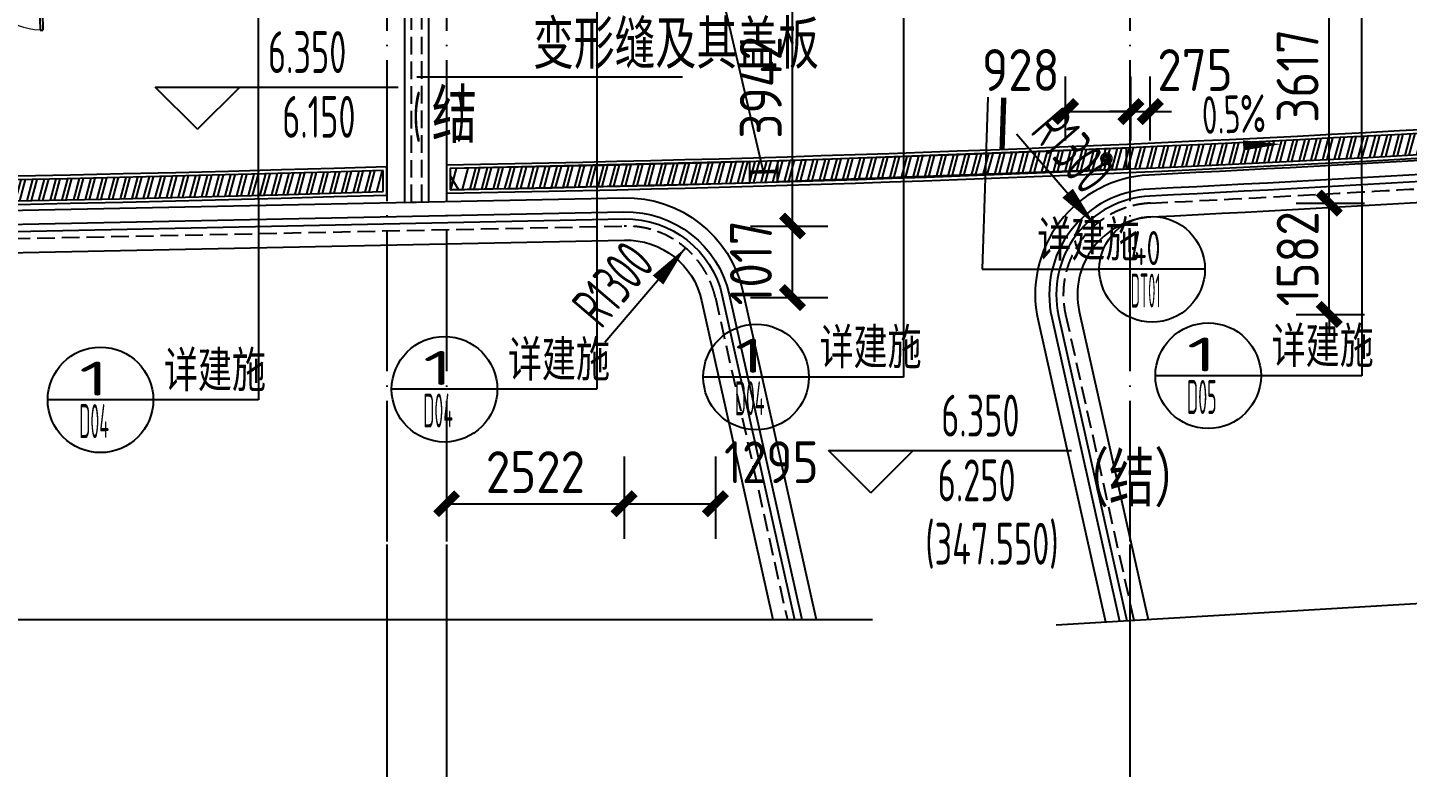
# Model space of a CAD drawing. Header units: inches. Extents: x 0 to 1813292486, y 0 to 3473589894.
# Drawn here: x 600610386 to 600629980, y 3473189582 to 3473200096 of the extents above; entities that cross this region are included whole.
import ezdxf
from ezdxf.enums import TextEntityAlignment as Align

# ---------------------------------------------------------------- set-up
doc = ezdxf.new("R2010")
doc.units = ezdxf.units.IN
doc.header["$LTSCALE"] = 1000
doc.header["$MEASUREMENT"] = 0
doc.linetypes.add('AX-MALL-GIRD-200$0$DOTE', pattern=[2.4200000000000004, 2, -0.2, 0.02, -0.2])
doc.linetypes.add('AX-MALL-WALL-P02-QT$0$DASH', pattern=[0.35, 0.25, -0.1])
for name, color, linetype in [('A-Anno-Note', 241, 'Continuous'), ('AX-MALL-DIM-P02$0$A-Anno-Dims', 3, 'Continuous'), ('AX-MALL-DIM-P02$0$A-Anno-Note', 241, 'Continuous'), ('AX-MALL-DIM-P02$0$A-Detl-Thin', 131, 'Continuous'), ('AX-MALL-DIM-P02$0$DIM_LEAD', 3, 'Continuous'), ('AX-MALL-DIM-SY-P02$0$A-Anno-Note', 241, 'Continuous'), ('AX-MALL-DIM-SY-P02$0$DIM_IDEN', 3, 'Continuous'), ('AX-MALL-GIRD-200$0$A-Grid', 222, 'AX-MALL-GIRD-200$0$DOTE'), ('AX-MALL-GIRD-200$0$A-Grid-Iden', 11, 'Continuous'), ('AX-MALL-P02-200$0$A-Anno-Note', 241, 'Continuous'), ('AX-MALL-WALL-P02$0$A-Anno-Note', 241, 'Continuous'), ('AX-MALL-WALL-P02-QT$0$A-Anno-Dims', 3, 'Continuous'), ('AX-MALL-WALL-P02-QT$0$A-Detl-Fine', 152, 'Continuous'), ('AX-MALL-WALL-P02-QT$0$A-Detl-Patt', 8, 'Continuous'), ('AX-MALL-WALL-P02-QT$0$A-Detl-Thin', 131, 'Continuous'), ('AX-MALL-WALL-P02-QT$0$A-Fixt', 81, 'Continuous'), ('AX-MALL-WALL-P02-QT$0$A-Hdrl', 31, 'Continuous'), ('AX-MALL-WALL-P02-QT$0$A-Wind', 4, 'Continuous'), ('AX-MALL-WORD-P02$0$A-Anno-Levl', 201, 'Continuous'), ('AX-MALL-WORD-P02$0$A-Anno-Note', 241, 'Continuous'), ('AX-MALL-ZTKD-P02$0$A-Anno-Note', 241, 'Continuous'), ('PX-MALL-P02-LG$0$P-Drain-Fldr', 4, 'Continuous'), ('PX-MALL-P02-LG$0$P-Drain-Fldr-ARCH', 161, 'Continuous'), ('PX-MALL-P02-LG$0$P-Drain-Fldr-W100', 4, 'Continuous'), ('PX-MALL-P02-LG$0$P-Drain-Fldr-W50', 4, 'Continuous')]:
    doc.layers.add(name, color=color, linetype=linetype)
doc.styles.add('AX-MALL-DIM-P02$0$_TCH_DIM', font='gbenor.shx')
doc.styles.add('AX-MALL-DIM-P02$0$_TCH_DIM_T3', font='gbenor.shx')
doc.styles.add('AX-MALL-DIM-SY-P02$0$_TCH_DIM', font='gbenor.shx')
doc.styles.add('AX-MALL-DIM-SY-P02$0$_TCH_LABEL', font='gbenor.shx')
doc.styles.add('AX-MALL-GIRD-200$0$_TCH_DIM_T3', font='gbenor.shx')
doc.styles.add('AX-MALL-WORD-P02$0$_TCH_DIM', font='gbenor.shx')
doc.dimstyles.new('AX-MALL-DIM-P02$0$_TCH_ARCH&&200', dxfattribs={"dimtxt": 595, "dimasz": 300, "dimexe": 500, "dimexo": 500, "dimgap": 152.5, "dimtad": 1, "dimdec": 0, "dimzin": 0, "dimdsep": 46, "dimtxsty": 'AX-MALL-DIM-P02$0$_TCH_DIM_T3', "dimblk": 'AX-MALL-DIM-P02$0$_ArchTick', "dimcen": 0.09, "dimclrt": 7, "dimazin": 2, "dimtfac": 1, "dimtdec": 0, "dimtix": 1, "dimtmove": 2, "dimatfit": 3, "dimfxl": 500, "dimtolj": 1, "dimtzin": 0, "dimarcsym": 0})
doc.dimstyles.new('AX-MALL-GIRD-200$0$_TCH_ARCH&&200', dxfattribs={"dimtxt": 595, "dimasz": 300, "dimexe": 500, "dimexo": 500, "dimgap": 152.5, "dimtad": 1, "dimdec": 0, "dimzin": 0, "dimdsep": 46, "dimtxsty": 'AX-MALL-GIRD-200$0$_TCH_DIM_T3', "dimblk": 'AX-MALL-GIRD-200$0$_ArchTick', "dimcen": 0.09, "dimclrt": 7, "dimazin": 2, "dimtfac": 1, "dimtdec": 0, "dimtix": 1, "dimtmove": 2, "dimatfit": 3, "dimfxl": 500, "dimtolj": 1, "dimtzin": 0, "dimarcsym": 0})
pattern_1 = [(75.00000000004839, (-14278.19445574284, 156289.8254051208), (-153.3407249234246, 41.08752340989569), []), (75.00000000004839, (-14317.88195610046, 156358.5661673546), (-153.3407249234246, 41.08752340989569), [])]

# ---------------------------------------------------------------- blocks, each defined once
blk = doc.blocks.new('AX-MALL-WORD-P02')
at = {"layer": 'AX-MALL-WORD-P02$0$A-Anno-Levl'}
for p, q in [((600409299.6399157, 3473047816.210974), (600408946.8427262, 3473048587.919561)), ((600408946.8427262, 3473048587.919561), (600412178.646271, 3473047383.977911)), ((600409299.639916, 3473047816.210975), (600408946.8427262, 3473048587.919561)), ((600408946.8427262, 3473048587.919561), (600412178.6462712, 3473047383.977912)), ((600409299.6399157, 3473047816.210974), (600410071.3485024, 3473048169.008163)), ((600409299.639916, 3473047816.210975), (600410071.3485026, 3473048169.008164)), ((600416455.075511, 3473039637.323285), (600416102.2783217, 3473040409.031872)), ((600416102.2783217, 3473040409.031872), (600419334.0818665, 3473039205.090222)), ((600416455.075511, 3473039637.323285), (600416102.2783217, 3473040409.031872)), ((600416102.2783217, 3473040409.031872), (600419334.0818658, 3473039205.090222)), ((600416455.075511, 3473039637.323285), (600417226.7840979, 3473039990.120474)), ((600416455.075511, 3473039637.323285), (600417226.7840979, 3473039990.120474))]:
    blk.add_line(p, q, dxfattribs=at)
at = {"layer": 'AX-MALL-WORD-P02$0$A-Anno-Note', "style": 'AX-MALL-WORD-P02$0$_TCH_DIM', "width": 0.7}
for s, height, p in [('6.350', 595, (600410515.9893593, 3473048217.00692)), ('6.150', 595, (600410384.3062428, 3473047284.325033)), ('(', 595, (600412114.7956876, 3473046639.666938)), ('结', 675.177304964539, (600412374.9938297, 3473046542.735496)), (')', 595, (600412697.3920283, 3473046422.632707)), ('6.350', 595, (600417671.4249545, 3473040038.11923)), ('6.250', 595, (600417304.0292263, 3473039192.875615)), ('(347.550)', 595, (600416823.2499791, 3473038411.344642)), ('（结）', 675.177304964539, (600418976.7315686, 3473038569.744911))]:
    blk.add_text(s, height=height, rotation=339.5681613331429, dxfattribs=at).set_placement(p)
blk = doc.blocks.new('AX-MALL-GIRD-200$0$_ArchTick')
at = {"color": 0, "linetype": 'ByBlock', "const_width": 0.4}
blk.add_lwpolyline([(-0.5, -0.5), (0.5, 0.5)], dxfattribs=at)
blk = doc.blocks.new('*D425')
at = {"layer": 'AX-MALL-GIRD-200$0$A-Grid-Iden', "color": 0, "lineweight": -2, "transparency": 16777216}
for p, q in [((600402085.183962, 3473043671.750085), (600400339.7198035, 3473038986.309351)), ((600409581.8891358, 3473040879.007432), (600407836.4249773, 3473036193.566698)), ((600400514.2662193, 3473039454.853425), (600408010.9713931, 3473036662.110771))]:
    blk.add_line(p, q, dxfattribs=at)
at = {"layer": 'AX-MALL-GIRD-200$0$A-Grid-Iden', "color": 0, "lineweight": -2, "transparency": 16777216, "xscale": 300, "yscale": 300, "zscale": 300}
for p, rotation in [((600400514.2662193, 3473039454.853425), 159.5681613089876), ((600408010.9713931, 3473036662.110771), 339.5681613089876)]:
    blk.add_blockref('AX-MALL-GIRD-200$0$_ArchTick', p, dxfattribs=dict(at, rotation=rotation))
at = {"layer": 'AX-MALL-GIRD-200$0$A-Grid-Iden', "color": 7, "transparency": 16777216, "insert": (600404419.7105805, 3473038480.171763), "char_height": 595, "attachment_point": 5, "rotation": 339.56816132295063, "style": 'AX-MALL-GIRD-200$0$_TCH_DIM_T3'}
blk.add_mtext('\\A1;8000', dxfattribs=at)
blk = doc.blocks.new('*D426')
at = {"layer": 'AX-MALL-GIRD-200$0$A-Grid-Iden', "color": 0, "lineweight": -2, "transparency": 16777216}
for p, q in [((600409581.8891362, 3473040879.007432), (600407836.4249777, 3473036193.566699)), ((600410378.4140613, 3473040582.278525), (600408632.9499028, 3473035896.837791)), ((600408010.9713935, 3473036662.110772), (600408807.4963186, 3473036365.381865))]:
    blk.add_line(p, q, dxfattribs=at)
at = {"layer": 'AX-MALL-GIRD-200$0$A-Grid-Iden', "color": 0, "lineweight": -2, "transparency": 16777216, "xscale": 300, "yscale": 300, "zscale": 300}
for p, rotation in [((600408010.9713935, 3473036662.110772), 159.5681613063323), ((600408807.4963186, 3473036365.381865), 339.5681613063323)]:
    blk.add_blockref('AX-MALL-GIRD-200$0$_ArchTick', p, dxfattribs=dict(at, rotation=rotation))
at = {"layer": 'AX-MALL-GIRD-200$0$A-Grid-Iden', "color": 7, "transparency": 16777216, "insert": (600408566.3256302, 3473036935.435984), "char_height": 595, "attachment_point": 5, "rotation": 339.56816132295063, "style": 'AX-MALL-GIRD-200$0$_TCH_DIM_T3'}
blk.add_mtext('\\A1;850', dxfattribs=at)
blk = doc.blocks.new('*D427')
at = {"layer": 'AX-MALL-GIRD-200$0$A-Grid-Iden', "color": 0, "lineweight": -2, "transparency": 16777216}
for p, q in [((600410378.4140612, 3473040582.278525), (600408632.9499027, 3473035896.83779)), ((600419468.1690856, 3473037196.078058), (600417722.7049271, 3473032510.637323)), ((600408807.4963185, 3473036365.381865), (600417897.2513429, 3473032979.181397))]:
    blk.add_line(p, q, dxfattribs=at)
at = {"layer": 'AX-MALL-GIRD-200$0$A-Grid-Iden', "color": 0, "lineweight": -2, "transparency": 16777216, "xscale": 300, "yscale": 300, "zscale": 300}
for p, rotation in [((600408807.4963185, 3473036365.381865), 159.5681613095055), ((600417897.2513429, 3473032979.181397), 339.5681613095055)]:
    blk.add_blockref('AX-MALL-GIRD-200$0$_ArchTick', p, dxfattribs=dict(at, rotation=rotation))
at = {"layer": 'AX-MALL-GIRD-200$0$A-Grid-Iden', "color": 7, "transparency": 16777216, "insert": (600413509.4656053, 3473035093.971297), "char_height": 595, "attachment_point": 5, "rotation": 339.5681613017562, "style": 'AX-MALL-GIRD-200$0$_TCH_DIM_T3'}
blk.add_mtext('\\A1;9700', dxfattribs=at)
blk = doc.blocks.new('*D428')
at = {"layer": 'AX-MALL-GIRD-200$0$A-Grid-Iden', "color": 0, "lineweight": -2, "transparency": 16777216}
for p, q in [((600419468.1690853, 3473037196.078056), (600417722.704927, 3473032510.637322)), ((600427105.4374809, 3473034350.971479), (600425359.9733224, 3473029665.530745)), ((600417897.251343, 3473032979.181396), (600425534.5197384, 3473030134.074818))]:
    blk.add_line(p, q, dxfattribs=at)
at = {"layer": 'AX-MALL-GIRD-200$0$A-Grid-Iden', "color": 0, "lineweight": -2, "transparency": 16777216, "xscale": 300, "yscale": 300, "zscale": 300}
for p, rotation in [((600417897.251343, 3473032979.181396), 159.5681613095475), ((600425534.5197384, 3473030134.074818), 339.5681613095475)]:
    blk.add_blockref('AX-MALL-GIRD-200$0$_ArchTick', p, dxfattribs=dict(at, rotation=rotation))
at = {"layer": 'AX-MALL-GIRD-200$0$A-Grid-Iden', "color": 7, "transparency": 16777216, "insert": (600421872.9773152, 3473031978.317774), "char_height": 595, "attachment_point": 5, "rotation": 339.56816132295063, "style": 'AX-MALL-GIRD-200$0$_TCH_DIM_T3'}
blk.add_mtext('\\A1;8150', dxfattribs=at)
blk = doc.blocks.new('AX-MALL-WALL-P02-QT$0$tj')
at = {"layer": 'AX-MALL-WALL-P02-QT$0$A-Detl-Patt'}
h = blk.add_hatch(dxfattribs=at)
h.set_pattern_fill('STEEL', color=256, scale=100.0000000000001, angle=50.43183869082386)
h.set_pattern_definition(pattern_1)
edge = h.paths.add_edge_path()
edge.add_line((88101.273016572, 47666.64152574539), (87883.93542659283, 47459.84604215622))
edge.add_line((87883.93542659283, 47459.84604215622), (91571.54751467705, 43584.64122533798))
edge.add_arc((262949.389629302, 558937.705083496), 543101.4133620498, 251.6057364187558, 260.0288666978238)
edge.add_arc((172180.8466627672, -2862.146247219684), 27099.9982179492, 64.7128659603706, 96.9316049602786, ccw=False)
edge.add_arc((262948.9730309481, 558936.3205539446), 543099.9677998082, 261.6155114784545, 271.7251478115656)
edge.add_line((279298.9759148359, 16082.51663446426), (279298.9759315252, 16382.65274763107))
edge.add_arc((262948.9742454757, 558936.3204835369), 542799.9676941936, 261.62020364125146, 271.7261014454634, ccw=False)
edge.add_arc((172180.8456921196, -2862.14609140989), 27400.00151046549, 64.80631838577902, 96.83815911678944)
edge.add_arc((262949.394896181, 558937.7037490648), 542801.4137571028, 251.6136389015772, 260.02417327084333, ccw=False)
edge.add_line((91737.26096642017, 43845.69257831573), (88101.273016572, 47666.64152574539))
h = blk.add_hatch(dxfattribs=at)
h.set_pattern_fill('STEEL', color=256, scale=100.0000000000001, angle=50.43183869082386)
h.set_pattern_definition(pattern_1)
edge = h.paths.add_edge_path()
edge.add_arc((274302.9537697641, 370915.3693751197), 354853.2281302969, 270.9601093956941, 275.9513128638887)
edge.add_line((311095.3180618286, 17974.67259407043), (323404.2928284407, 17664.898229599))
edge.add_arc((337498.5854798314, -5423.033113246463), 27049.98445535583, 84.4296474408203, 121.40245730350341, ccw=False)
edge.add_line((340124.270958662, 21499.21483898163), (352435.6233639717, 23411.5238032341))
edge.add_line((352435.6233639717, 23411.5238032341), (352460.3320846558, 23263.57286787033))
edge.add_arc((262948.9762239404, 558936.3422532297), 543099.989586636, 279.486523026639, 288.5053300047131)
edge.add_line((435325.042740941, 43917.80823612213), (435185.9318172932, 44187.60760259628))
edge.add_arc((262948.9762341097, 558936.342259489), 542799.9895904897, 279.51816553668203, 288.50044427399206, ccw=False)
edge.add_line((352706.5441896915, 23608.95860147476), (352681.7270303965, 23756.88773488998))
edge.add_line((352681.7270303965, 23756.88773488998), (340117.7681742907, 21803.84383869171))
edge.add_arc((337510.0970116529, -5455.006554111635), 27383.29552171703, 84.53552636432372, 121.2026843873002)
edge.add_line((323323.7129554749, 17967.02113437653), (311085.7617697716, 18275.00808191299))
edge.add_arc((274273.8104503512, 371474.5356685471), 355112.6948552598, 270.96411062040687, 275.9501261722048, ccw=False)
edge.add_line((280248.9759351015, 16412.11376953125), (280248.9759185314, 16111.96136569977))
at = {"layer": 'AX-MALL-WALL-P02-QT$0$A-Anno-Dims'}
for points in [[(288857.1425737143, 9925.344746112823), (301297.7050257975, 10665.22506613864), (301393.4524021485, 10986.47606685027), (301541.744501396, 10364.18228396449), (301634.609724993, 10685.26187376844), (314075.1721770763, 11425.14219379425)], [(249394.0969178677, 10000.55822563171), (267650.7516242266, 10000.55822917524), (267765.4022479593, 10315.55822919749), (267876.4882459279, 9685.558229219054), (267988.2516242266, 10000.55822924075), (286244.9063305855, 10000.55823278427)]]:
    blk.add_lwpolyline(points, dxfattribs=at)
at = {"layer": 'AX-MALL-WALL-P02-QT$0$A-Detl-Fine'}
for points in [[(312776.6779203415, 15889.06128263474, 0.5057933304890928), (311603.0710744858, 17216.87819290161, -0.009862219660324335), (290201.3166089058, 15719.52766704559, -0.009862219660324335)], [(290201.3165966272, 15719.52789783478, 0.4647627274492107), (289182.8445644379, 14381.30761528015), (290160.0271793604, 10002.83148670197)], [(247118.213950038, 13253.26871156693, -0.7319813750078559), (247774.6376308203, 15244.98477268219), (265639.6726969481, 15042.96050024033), (282724.671202302, 15394.0668129921, -0.3570492745643969), (283820.8599145412, 14533.9009604454), (284832.605458498, 10000.55823373795)]]:
    blk.add_lwpolyline(points, format="xyb", dxfattribs=at)
at = {"layer": 'AX-MALL-WALL-P02-QT$0$A-Detl-Patt'}
for points in [[(88103.03003954887, 47737.33037519455), (87813.24658572674, 47461.60306501389), (91543.92713344097, 43541.13421487808, 0.03677856867194786), (168908.9495433569, 23989.2463850975, -0.1416543586965341), (183742.0972260237, 21592.70785188675, 0.04416604653312874), (279348.9759123325, 16034.00206041336), (279348.9759345055, 16434.18465709686, -0.04414427716130016), (183859.0483468771, 21979.79425859451, 0.1405450684183163), (168919.8474783897, 24393.46752309799, -0.03670519880877311), (91764.87840116024, 43889.20268630981), (88103.03007543087, 47737.33033752441)], [(280198.975915432, 16060.34491729736, 0.02180849955295817), (311096.9104584455, 17924.61668777466), (323417.7743428946, 17614.54311561584, -0.1629356773668008), (340125.4079371691, 21448.86605024338), (352394.5430053473, 23353.968313694), (352419.2517255545, 23206.01737928391, 0.03942222493794532), (435396.202002883, 43888.90219545364), (435210.7234370708, 44248.62951469421, -0.03920937873966291), (352747.5828847885, 23666.53978204727), (352722.8640370369, 23813.88290309906, 0.001867459937400686), (340109.1358195543, 21853.10244989395, 0.1606924100046334), (323306.4717583656, 18015.03539133072), (311084.1675310135, 18325.06403398514, -0.02177831671389195), (280198.9759378433, 16460.54694795609), (280198.9759151936, 16060.34491682053)]]:
    blk.add_lwpolyline(points, format="xyb", dxfattribs=at)
for points in [[(88101.273016572, 47666.64152574539), (87883.93542659283, 47459.84604215622), (91571.54751467705, 43584.64122533798, 0.0367693963449814), (168910.2986617088, 24039.77597379684, -0.1415142461245126), (183756.7420067787, 21641.08926153183, 0.04414024362697595), (279298.9759148359, 16082.51663446426), (279298.9759315252, 16382.65274763107, -0.04412389944666065), (183844.4648458958, 21931.40288829803, 0.1406825130026793), (168918.4574091434, 24342.94360637665, -0.03671436212623864), (91737.26096642017, 43845.69257831573)], [(280248.9759185314, 16111.96136569977, 0.02178167726927171), (311095.3180618286, 17974.67259407043), (323404.2928284407, 17664.898229599, -0.162738558057914), (340124.270958662, 21499.21483898163), (352435.6233639717, 23411.5238032341), (352460.3320846558, 23263.57286787033, 0.0393722948737508), (435325.042740941, 43917.80823612213), (435185.9318172932, 44187.60760259628, -0.03921266428200118), (352706.5441896915, 23608.95860147476), (352681.7270303965, 23756.88773488998), (340117.7681742907, 21803.84383869171, 0.1613698761839217), (323323.7129554749, 17967.02113437653), (311085.7617697716, 18275.00808191299, -0.02175902998510405), (280248.9759351015, 16412.11376953125)]]:
    blk.add_lwpolyline(points, format="xyb", close=True, dxfattribs=at)
at = {"layer": 'AX-MALL-WALL-P02-QT$0$A-Detl-Patt', "linetype": 'AX-MALL-WALL-P02-QT$0$DASH'}
for points in [[(312972.1701519489, 15846.83821773529, 0.5057933305651974), (311585.1802440882, 17416.07638263702, -0.009862219660373593), (290191.2955485582, 15919.27645206451, -0.009862219660373593)], [(290191.2955365181, 15919.27668428421, 0.4647627275158167), (288987.6467708349, 14337.74362945557), (289957.7911421061, 9990.803860664368)], [(247001.1257177591, 13091.12573623657, -0.7319813747160511), (247776.8991583586, 15444.97198629379), (265638.7486138344, 15242.9837436676), (282720.5619574785, 15594.02459287643, -0.357049274501119), (284016.0577074289, 14577.46495294571), (285037.5258066654, 10000.55823373795)]]:
    blk.add_lwpolyline(points, format="xyb", dxfattribs=at)
at = {"layer": 'AX-MALL-WALL-P02-QT$0$A-Detl-Thin'}
for points in [[(313363.1546139717, 15762.39207792282, 0.5057933307449681), (311549.3985799551, 17814.47275686264, -0.009862219660295027), (290171.2534261942, 16318.77402639389, -0.009862219660295027)], [(290171.2534153461, 16318.77426290512, 0.464762727501094), (288597.2511825562, 14250.61564683914), (289553.3190655708, 9966.748598098755)], [(246766.9492520094, 12766.83977127075, -0.7319813746198064), (247781.422213912, 15844.94641304016), (265636.9004352093, 15643.03021764755), (282712.3434692621, 15993.94016218185, -0.3570492746003972), (284406.4532961845, 14664.5929312706), (285447.3665034771, 10000.55822610855)]]:
    blk.add_lwpolyline(points, format="xyb", dxfattribs=at)
at = {"layer": 'AX-MALL-WALL-P02-QT$0$A-Hdrl', "ltscale": 6}
for points in [[(313167.6623833179, 15804.6151509285, 0.5057933307811546), (311567.289411664, 17615.27457046509, -0.009862219660303602), (290181.2744878531, 16119.02524471283)], [(313069.9162671566, 15825.72667646408, 0.5057933306831415), (311576.2348271608, 17515.67547512054, -0.009862219660336973), (290186.285017252, 16019.15084171295, -0.009862219660336973)], [(290181.2744756937, 16119.02547359467, 0.4647627274529019), (288792.448977232, 14294.17963647842), (289755.555103898, 9978.776231765747)], [(290186.2850061655, 16019.15107965469, 0.4647627274392108), (288890.0478745699, 14315.96163845062), (289856.6731227636, 9984.790042877197)], [(246884.0374854803, 12928.98275613785, -0.7319813745541591), (247779.1606862545, 15644.95919895172), (265637.8245186806, 15443.00697469711), (282716.4527134895, 15793.98237943649, -0.3570492746007615), (284211.2555019855, 14621.02894163132), (285242.4461539984, 10000.55822610855)], [(246942.5816013813, 13010.05424261093, -0.7319813747213623), (247778.0299235582, 15544.96559667587), (265638.2865663767, 15342.99536037445), (282718.5073355436, 15694.00348424911, -0.357049274552725), (284113.6566046476, 14599.24694681168), (285139.9859811068, 10000.55822515488)]]:
    blk.add_lwpolyline(points, format="xyb", dxfattribs=at)
blk = doc.blocks.new('AX-MALL-WALL-P02-QT$0$$DorLib2D$00000002')
for p, q in [((-0.5, -5.684341886080802e-17), (-0.5000000000000007, 0.4875)), ((-0.4750000000000007, 0.4875), (-0.5000000000000007, 0.4875)), ((-0.475, -2.842170943040401e-17), (-0.4750000000000007, 0.4875)), ((0.475, -2.842170943040401e-17), (0.4750000000000007, 0.4875)), ((0.4750000000000007, 0.4875), (0.5000000000000007, 0.4875)), ((0.5, -5.684341886080802e-17), (0.5000000000000007, 0.4875)), ((-0.5, -5.684341886080802e-17), (-0.475, -2.842170943040401e-17)), ((0.5, -5.684341886080802e-17), (0.475, -2.842170943040401e-17))]:
    blk.add_line(p, q)
at = {"lineweight": 13}
for centre, start, end in [((-0.4875, -4.263256414560601e-17), 0, 88.53071641864632), ((0.4875, -4.263256414560601e-17), 91.4692835813537, 180)]:
    blk.add_arc(centre, 0.4875, start, end, dxfattribs=at)
blk = doc.blocks.new('PX-MALL-P02-LG$0$A$C5A9C1854')
at = {"layer": 'PX-MALL-P02-LG$0$P-Drain-Fldr-W50', "ltscale": 0.7}
for p, q in [((16.81565596797736, -52.36634142627008), (-52.36634142621187, 16.81565596791916)), ((38.89087296527578, -38.89087296521757), (-38.89087296527578, 38.89087296521757)), ((52.36634142632829, -16.81565596791916), (-16.81565596786095, 52.36634142627008))]:
    blk.add_line(p, q, dxfattribs=at)
at = {"layer": 'PX-MALL-P02-LG$0$P-Drain-Fldr-W50', "ltscale": 0.7, "const_width": 13.75}
blk.add_lwpolyline([(-54.99999999994179, 0, 1), (55.00000000005821, 0, 1)], format="xyb", close=True, dxfattribs=at)
blk = doc.blocks.new('PX-MALL-P02-LG$0$A$C7D2520B3')
at = {"layer": 'PX-MALL-P02-LG$0$P-Drain-Fldr', "ltscale": 0.7}
for p, q in [((25.22348395196605, -78.54951213940512), (-78.54951213931781, 25.22348395187873)), ((58.33630944791366, -58.33630944788456), (-58.33630944791366, 58.33630944788456)), ((78.54951213949244, -25.22348395187873), (-25.22348395179142, 78.54951213940512))]:
    blk.add_line(p, q, dxfattribs=at)
at = {"layer": 'PX-MALL-P02-LG$0$P-Drain-Fldr', "ltscale": 0.7, "const_width": 20}
blk.add_lwpolyline([(5.820766091346741e-11, -80, 1), (5.820766091346741e-11, 80, 1)], format="xyb", close=True, dxfattribs=at)
blk = doc.blocks.new('PX-MALL-P02-LG$0$A$C2257314B')
at = {"layer": 'PX-MALL-P02-LG$0$P-Drain-Fldr-ARCH', "ltscale": 0.7}
for p, q in [((16.81565596797736, -52.36634142627008), (-52.36634142621187, 16.81565596791916)), ((38.89087296527578, -38.89087296521757), (-38.89087296527578, 38.89087296521757)), ((52.36634142632829, -16.81565596791916), (-16.81565596786095, 52.36634142627008))]:
    blk.add_line(p, q, dxfattribs=at)
for start, end in [(0, 180), (180, 0)]:
    blk.add_arc((5.820766091346741e-11, -1.77635683940025e-15), 55, start, end, dxfattribs=at)
blk = doc.blocks.new('PX-MALL-P02-LG$0$P-Drain-Fldr')
blk.add_blockref('PX-MALL-P02-LG$0$A$C2257314B', (0, 0))
at = {"layer": 'PX-MALL-P02-LG$0$P-Drain-Fldr-W100'}
blk.add_blockref('PX-MALL-P02-LG$0$A$C7D2520B3', (0, 0), dxfattribs=at)
at = {"layer": 'PX-MALL-P02-LG$0$P-Drain-Fldr-W50'}
blk.add_blockref('PX-MALL-P02-LG$0$A$C5A9C1854', (0, 0), dxfattribs=at)
blk = doc.blocks.new('PX-MALL-P02-LG')
at = {"layer": 'PX-MALL-P02-LG$0$P-Drain-Fldr', "rotation": 339.5681613098035}
blk.add_blockref('PX-MALL-P02-LG$0$P-Drain-Fldr', (600421248.8117377, 3473042921.293229), dxfattribs=at)
blk = doc.blocks.new('AX-MALL-DIM-SY-P02')
at = {"layer": 'AX-MALL-DIM-SY-P02$0$DIM_IDEN'}
for p, q in [((600411104.0030491, 3473050191.67138), (600408766.287952, 3473043911.603566)), ((600415664.9727217, 3473048658.659218), (600413324.0515771, 3473042374.802151)), ((600419831.5711788, 3473047378.791997), (600417463.9151487, 3473041018.352169)), ((600425986.4056661, 3473045260.371308), (600423568.1009544, 3473038763.972577)), ((600407368.2705617, 3473044432.406065), (600405962.6383414, 3473044956.045313)), ((600408766.287952, 3473043911.603566), (600407368.2705617, 3473044432.406065)), ((600419976.5170766, 3473044327.894099), (600419047.5606623, 3473042061.971723)), ((600411998.1270759, 3473042868.747934), (600410592.4948559, 3473043392.387182)), ((600413324.0515771, 3473042374.802151), (600411998.127076, 3473042868.747934)), ((600419047.5606623, 3473042061.971723), (600420604.7560192, 3473041481.870759)), ((600416205.6479144, 3473041487.093635), (600414800.0156941, 3473042010.732882)), ((600417463.9151487, 3473041018.352169), (600416205.6479143, 3473041487.093635)), ((600422010.3882394, 3473040958.231512), (600420604.7560191, 3473041481.870759)), ((600422228.3309484, 3473039263.076217), (600420822.6987281, 3473039786.715465)), ((600423568.1009544, 3473038763.972577), (600422228.3309485, 3473039263.076217))]:
    blk.add_line(p, q, dxfattribs=at)
at = {"layer": 'AX-MALL-DIM-SY-P02$0$DIM_IDEN', "const_width": 75}
blk.add_lwpolyline([(600420184.7010694, 3473044242.545255), (600419900.2049229, 3473043548.598613)], dxfattribs=at)
at = {"layer": 'AX-MALL-DIM-SY-P02$0$DIM_IDEN'}
for centre in [(600406665.4544516, 3473044694.225689), (600411295.3109659, 3473043130.567558), (600415502.8318042, 3473041748.913259), (600421307.5721294, 3473041220.051136), (600421525.5148383, 3473039524.895841)]:
    blk.add_circle(centre, 750, dxfattribs=at)
at = {"layer": 'AX-MALL-DIM-SY-P02$0$A-Anno-Note', "style": 'AX-MALL-DIM-SY-P02$0$_TCH_LABEL'}
for s, rotation, width, p, p2 in [('1', 339.5681613000222, 3.000000000491123, (600406403.652497, 3473044856.181661), (600406799.6817358, 3473044708.649149)), ('D04', 339.5681613000222, 0.488372093103206, (600406192.8917656, 3473044290.425606), (600406588.9210043, 3473044142.893094)), ('1', 339.5681612887383, 2.999999998905153, (600411033.5090117, 3473043292.52353), (600411429.5382502, 3473043144.991017)), ('D04', 339.5681612887383, 0.4883720928450249, (600410822.74828, 3473042726.767475), (600411218.7775185, 3473042579.234962)), ('1', 339.5681613000222, 3.000000000491123, (600415241.0298498, 3473041910.86923), (600415637.0590885, 3473041763.336718)), ('D04', 339.5681613000222, 0.488372093103206, (600415030.2691183, 3473041345.113175), (600415426.298357, 3473041197.580663)), ('40', 339.5681612887383, 0.7773243949363688, (600421045.770175, 3473041382.007107), (600421441.7994134, 3473041234.474595)), ('DT01', 339.5681613000222, 0.3962264151592051, (600420835.0094433, 3473040816.251052), (600421231.038682, 3473040668.71854)), ('1', 339.5681613000222, 3.000000000491123, (600421263.7128837, 3473039686.851812), (600421659.7421224, 3473039539.3193)), ('D05', 339.5681613000222, 0.5020509124287393, (600421052.9521523, 3473039121.095757), (600421448.981391, 3473038973.563245))]:
    blk.add_text(s, height=482.9906831399546, rotation=rotation, dxfattribs=dict(at, width=width)).set_placement(p, p2, align=Align.FIT)
at = {"layer": 'AX-MALL-DIM-SY-P02$0$A-Anno-Note', "style": 'AX-MALL-DIM-SY-P02$0$_TCH_DIM', "width": 0.7}
for rotation, p in [(339.5681613088448, (600407571.1392388, 3473044546.862247)), (339.5681613088448, (600412200.995753, 3473042983.204116)), (339.5681613092246, (600419841.1209538, 3473041956.377945)), (339.5681613088448, (600416408.5165913, 3473041601.549816)), (339.5681613088448, (600422431.1996255, 3473039377.532398))]:
    blk.add_text('详建施', height=506.3829787234042, rotation=rotation, dxfattribs=at).set_placement(p)
blk = doc.blocks.new('AX-MALL-DIM-P02$0$_ArchTick')
at = {"color": 0, "linetype": 'ByBlock', "const_width": 0.4}
blk.add_lwpolyline([(-0.5, -0.5), (0.5, 0.5)], dxfattribs=at)
blk = doc.blocks.new('*D1660')
at = {"layer": 'AX-MALL-DIM-P02$0$A-Anno-Dims', "color": 0, "lineweight": -2, "transparency": 16777216}
for p, q in [((600413352.4316912, 3473041342.33612), (600412944.198679, 3473040246.494895)), ((600414566.4254025, 3473040890.08784), (600414158.1923903, 3473039794.246614)), ((600413118.7450948, 3473040715.038968), (600414332.7388061, 3473040262.790688))]:
    blk.add_line(p, q, dxfattribs=at)
at = {"layer": 'AX-MALL-DIM-P02$0$A-Anno-Dims', "color": 0, "lineweight": -2, "transparency": 16777216, "xscale": 300, "yscale": 300, "zscale": 300}
for p, rotation in [((600413118.7450948, 3473040715.038968), 159.568161300026), ((600414332.7388061, 3473040262.790688), 339.568161300026)]:
    blk.add_blockref('AX-MALL-DIM-P02$0$_ArchTick', p, dxfattribs=dict(at, rotation=rotation))
at = {"layer": 'AX-MALL-DIM-P02$0$A-Anno-Dims', "color": 7, "transparency": 16777216, "insert": (600415282.9077475, 3473040538.434805), "char_height": 595, "attachment_point": 5, "rotation": 339.56816130002596, "style": 'AX-MALL-DIM-P02$0$_TCH_DIM_T3'}
blk.add_mtext('\\A1;1295', dxfattribs=at)
blk = doc.blocks.new('*D1661')
at = {"layer": 'AX-MALL-DIM-P02$0$A-Anno-Dims', "color": 0, "lineweight": -2, "transparency": 16777216}
for p, q in [((600410989.4833295, 3473042222.603722), (600410581.2503173, 3473041126.762496)), ((600410755.7967334, 3473041595.30657), (600413118.7450951, 3473040715.038969)), ((600413352.4316913, 3473041342.336121), (600412944.1986791, 3473040246.494895))]:
    blk.add_line(p, q, dxfattribs=at)
at = {"layer": 'AX-MALL-DIM-P02$0$A-Anno-Dims', "color": 0, "lineweight": -2, "transparency": 16777216, "xscale": 300, "yscale": 300, "zscale": 300}
for p, rotation in [((600410755.7967334, 3473041595.30657), 159.5681612960706), ((600413118.7450951, 3473040715.038969), 339.5681612960706)]:
    blk.add_blockref('AX-MALL-DIM-P02$0$_ArchTick', p, dxfattribs=dict(at, rotation=rotation))
at = {"layer": 'AX-MALL-DIM-P02$0$A-Anno-Dims', "color": 7, "transparency": 16777216, "insert": (600412094.3626884, 3473041576.862435), "char_height": 595, "attachment_point": 5, "rotation": 339.5681612960706, "style": 'AX-MALL-DIM-P02$0$_TCH_DIM_T3'}
blk.add_mtext('\\A1;2522', dxfattribs=at)
blk = doc.blocks.new('*D1662')
at = {"layer": 'AX-MALL-DIM-P02$0$A-Anno-Dims', "color": 0, "lineweight": -2, "transparency": 16777216}
for p, q in [((600416179.0835866, 3473043786.746772), (600417205.1213006, 3473043404.517616)), ((600416381.7035434, 3473042626.458042), (600416736.5772271, 3473043579.064032)), ((600415824.209903, 3473042834.140782), (600416850.2476169, 3473042451.911626))]:
    blk.add_line(p, q, dxfattribs=at)
at = {"layer": 'AX-MALL-DIM-P02$0$A-Anno-Dims', "color": 0, "lineweight": -2, "transparency": 16777216, "xscale": 300, "yscale": 300, "zscale": 300}
for p, rotation in [((600416736.5772271, 3473043579.064032), 69.56816130750713), ((600416381.7035434, 3473042626.458042), 249.5681613075072)]:
    blk.add_blockref('AX-MALL-DIM-P02$0$_ArchTick', p, dxfattribs=dict(at, rotation=rotation))
at = {"layer": 'AX-MALL-DIM-P02$0$A-Anno-Dims', "color": 7, "transparency": 16777216, "insert": (600416000.8734877, 3473043294.270864), "char_height": 595, "attachment_point": 5, "rotation": 69.56816130750713, "style": 'AX-MALL-DIM-P02$0$_TCH_DIM_T3'}
blk.add_mtext('\\A1;1017', dxfattribs=at)
blk = doc.blocks.new('*D1663')
at = {"layer": 'AX-MALL-DIM-P02$0$A-Anno-Dims', "color": 0, "lineweight": -2, "transparency": 16777216}
for p, q in [((600417555.322159, 3473047481.055955), (600418581.3598729, 3473047098.826799)), ((600416736.5772272, 3473043579.064034), (600418112.8157996, 3473047273.373215)), ((600416179.0835868, 3473043786.746773), (600417205.1213006, 3473043404.517618))]:
    blk.add_line(p, q, dxfattribs=at)
at = {"layer": 'AX-MALL-DIM-P02$0$A-Anno-Dims', "color": 0, "lineweight": -2, "transparency": 16777216, "xscale": 300, "yscale": 300, "zscale": 300}
for p, rotation in [((600418112.8157996, 3473047273.373215), 69.56816131005212), ((600416736.5772272, 3473043579.064034), 249.5681613100521)]:
    blk.add_blockref('AX-MALL-DIM-P02$0$_ArchTick', p, dxfattribs=dict(at, rotation=rotation))
at = {"layer": 'AX-MALL-DIM-P02$0$A-Anno-Dims', "color": 7, "transparency": 16777216, "insert": (600417003.0068471, 3473045583.310399), "char_height": 595, "attachment_point": 5, "rotation": 69.56816131005213, "style": 'AX-MALL-DIM-P02$0$_TCH_DIM_T3'}
blk.add_mtext('\\A1;3942', dxfattribs=at)
blk = doc.blocks.new('*D1666')
at = {"layer": 'AX-MALL-DIM-P02$0$A-Anno-Dims', "color": 0, "lineweight": -2, "transparency": 16777216}
for p, q in [((600420793.0720656, 3473043363.148421), (600421112.0305243, 3473044219.345295)), ((600421663.0671681, 3473043039.049717), (600421982.0256268, 3473043895.246592)), ((600420937.4841087, 3473043750.801222), (600421807.4792112, 3473043426.702518))]:
    blk.add_line(p, q, dxfattribs=at)
at = {"layer": 'AX-MALL-DIM-P02$0$A-Anno-Dims', "color": 0, "lineweight": -2, "transparency": 16777216, "xscale": 300, "yscale": 300, "zscale": 300}
for p, rotation in [((600420937.4841087, 3473043750.801222), 159.5681613440405), ((600421807.4792112, 3473043426.702518), 339.5681613440406)]:
    blk.add_blockref('AX-MALL-DIM-P02$0$_ArchTick', p, dxfattribs=dict(at, rotation=rotation))
at = {"layer": 'AX-MALL-DIM-P02$0$A-Anno-Dims', "color": 7, "transparency": 16777216, "insert": (600420547.9293619, 3473044525.531723), "char_height": 595, "attachment_point": 5, "rotation": 339.5681613440405, "style": 'AX-MALL-DIM-P02$0$_TCH_DIM_T3'}
blk.add_mtext('\\A1;928', dxfattribs=at)
blk = doc.blocks.new('*D1667')
at = {"layer": 'AX-MALL-DIM-P02$0$A-Anno-Dims', "color": 0, "lineweight": -2, "transparency": 16777216}
for p, q in [((600421663.0671678, 3473043039.049717), (600421982.0256271, 3473043895.246592)), ((600421920.9970577, 3473042942.963264), (600422239.955517, 3473043799.160139)), ((600421807.4792113, 3473043426.702518), (600421526.3527673, 3473043531.430367)), ((600421807.4792113, 3473043426.702518), (600422065.4091012, 3473043330.616066)), ((600422065.4091012, 3473043330.616066), (600422346.5355452, 3473043225.888216))]:
    blk.add_line(p, q, dxfattribs=at)
at = {"layer": 'AX-MALL-DIM-P02$0$A-Anno-Dims', "color": 0, "lineweight": -2, "transparency": 16777216, "xscale": 300, "yscale": 300, "zscale": 300}
for p, rotation in [((600421807.4792113, 3473043426.702518), 339.5681613005719), ((600422065.4091012, 3473043330.616066), 159.5681613005719)]:
    blk.add_blockref('AX-MALL-DIM-P02$0$_ArchTick', p, dxfattribs=dict(at, rotation=rotation))
at = {"layer": 'AX-MALL-DIM-P02$0$A-Anno-Dims', "color": 7, "transparency": 16777216, "insert": (600422866.8933891, 3473043661.649578), "char_height": 595, "attachment_point": 5, "rotation": 339.5681613005719, "style": 'AX-MALL-DIM-P02$0$_TCH_DIM_T3'}
blk.add_mtext('\\A1;275', dxfattribs=at)
blk = doc.blocks.new('*D1668')
at = {"layer": 'AX-MALL-DIM-P02$0$A-Anno-Dims', "color": 0, "lineweight": -2, "transparency": 16777216}
for p, q in [((600423993.2192335, 3473041222.839748), (600424097.9470832, 3473041503.966193)), ((600423554.3236573, 3473041386.341229), (600424461.7633069, 3473041048.293333)), ((600423441.1174619, 3473039740.804086), (600423993.2192335, 3473041222.839748)), ((600423002.2218857, 3473039904.305567), (600423909.6615353, 3473039566.25767)), ((600423441.1174619, 3473039740.804086), (600423336.3896124, 3473039459.677642))]:
    blk.add_line(p, q, dxfattribs=at)
at = {"layer": 'AX-MALL-DIM-P02$0$A-Anno-Dims', "color": 0, "lineweight": -2, "transparency": 16777216, "xscale": 300, "yscale": 300, "zscale": 300}
for p, rotation in [((600423993.2192335, 3473041222.839748), 249.5681613088768), ((600423441.1174619, 3473039740.804086), 69.56816130887685)]:
    blk.add_blockref('AX-MALL-DIM-P02$0$_ArchTick', p, dxfattribs=dict(at, rotation=rotation))
at = {"layer": 'AX-MALL-DIM-P02$0$A-Anno-Dims', "color": 7, "transparency": 16777216, "insert": (600423295.4786816, 3473040638.913692), "char_height": 595, "attachment_point": 5, "rotation": 69.56816130887684, "style": 'AX-MALL-DIM-P02$0$_TCH_DIM_T3'}
blk.add_mtext('\\A1;1582', dxfattribs=at)
blk = doc.blocks.new('*D1669')
at = {"layer": 'AX-MALL-DIM-P02$0$A-Anno-Dims', "color": 0, "lineweight": -2, "transparency": 16777216}
for p, q in [((600423993.2192335, 3473041222.839748), (600425255.9147141, 3473044612.35927)), ((600424817.0191379, 3473044775.86075), (600425724.4587874, 3473044437.812854)), ((600423554.3236573, 3473041386.341228), (600424461.7633069, 3473041048.293332))]:
    blk.add_line(p, q, dxfattribs=at)
at = {"layer": 'AX-MALL-DIM-P02$0$A-Anno-Dims', "color": 0, "lineweight": -2, "transparency": 16777216, "xscale": 300, "yscale": 300, "zscale": 300}
for p, rotation in [((600425255.9147141, 3473044612.35927), 69.56816130981761), ((600423993.2192335, 3473041222.839748), 249.5681613098176)]:
    blk.add_blockref('AX-MALL-DIM-P02$0$_ArchTick', p, dxfattribs=dict(at, rotation=rotation))
at = {"layer": 'AX-MALL-DIM-P02$0$A-Anno-Dims', "color": 7, "transparency": 16777216, "insert": (600424202.8773077, 3473043074.691283), "char_height": 595, "attachment_point": 5, "rotation": 69.56816130981761, "style": 'AX-MALL-DIM-P02$0$_TCH_DIM_T3'}
blk.add_mtext('\\A1;3617', dxfattribs=at)
blk = doc.blocks.new('AX-MALL-GIRD-200')
at = {"layer": 'AX-MALL-GIRD-200$0$A-Grid'}
for p, q in [((600448485.974502, 3473145311.278587), (600409756.4355524, 3473041347.551506)), ((600449282.4994268, 3473145014.54968), (600410552.9604772, 3473041050.822598)), ((600458372.2544507, 3473141628.349212), (600419642.7155019, 3473037664.622131))]:
    blk.add_line(p, q, dxfattribs=at)
at = {"layer": 'AX-MALL-GIRD-200$0$A-Grid-Iden'}
for p, q in [((600409756.4355525, 3473041347.551505), (600406963.6928989, 3473033850.846331)), ((600410552.9604772, 3473041050.822598), (600407760.2178236, 3473033554.117424)), ((600419642.7155015, 3473037664.622131), (600416849.972848, 3473030167.916956))]:
    blk.add_line(p, q, dxfattribs=at)
for base, p1, p2, angle, picture, middle, turn in [((600408010.9713931, 3473036662.110771), (600402259.7303779, 3473044140.294158), (600409756.4355518, 3473041347.551505), 339.56816131218784, '*D425', (600404419.7105805, 3473038480.171763), 339.5681613229506), ((600408807.4963186, 3473036365.381865), (600409756.435552, 3473041347.551505), (600410552.9604771, 3473041050.822598), 339.5681613063323, '*D426', (600408566.3256302, 3473036935.435984), 339.5681613229506), ((600417897.2513429, 3473032979.181397), (600410552.9604769, 3473041050.822598), (600419642.7155014, 3473037664.62213), 339.5681613068661, '*D427', (600413509.4656053, 3473035093.971297), 339.5681613017562), ((600425534.5197384, 3473030134.074818), (600419642.7155014, 3473037664.62213), (600427279.9838969, 3473034819.515553), 339.5681613158302, '*D428', (600421872.9773152, 3473031978.317774), 339.5681613229506)]:
    dim = blk.add_linear_dim(base=base, p1=p1, p2=p2, angle=angle, dimstyle='AX-MALL-GIRD-200$0$_TCH_ARCH&&200', override={"dimgap": 0}, dxfattribs=at)
    dim.commit()
    dim.dimension.update_dxf_attribs({"geometry": picture, "text_midpoint": middle, "dimtype": 129, "text_rotation": turn})
blk = doc.blocks.new('AX-MALL-WALL-P02-QT')
at = {"layer": 'AX-MALL-WALL-P02-QT$0$A-Detl-Patt', "linetype": 'AX-MALL-WALL-P02-QT$0$DASH'}
for p, q in [((600411783.0245817, 3473045785.03125), (600444215.2818018, 3473132844.636178)), ((600411924.6820309, 3473045735.605952), (600444355.845043, 3473132792.272248))]:
    blk.add_line(p, q, dxfattribs=at)
at = {"layer": 'AX-MALL-WALL-P02-QT$0$A-Detl-Thin'}
for points in [[(600411688.6169215, 3473045818.064585), (600412019.1082505, 3473045702.622438), (600413159.5458837, 3473048763.958784), (600412827.7189039, 3473048875.815646)], [(600412360.6991407, 3473045760.201635), (600416381.9071993, 3473044367.219062), (600416486.8348259, 3473044648.732681), (600412466.0409074, 3473046042.976122)], [(600416756.566756, 3473044240.019896), (600416863.1402957, 3473044521.001267), (600421563.8313444, 3473042964.8022), (600421458.8491851, 3473042682.992931)]]:
    blk.add_lwpolyline(points, close=True, dxfattribs=at)
at = {"layer": 'AX-MALL-WALL-P02-QT$0$A-Fixt', "const_width": 50}
blk.add_lwpolyline([(600416432.2034619, 3473044508.783348), (600416809.8535259, 3473044380.510581)], dxfattribs=at)
at = {"layer": 'AX-MALL-WALL-P02-QT$0$A-Detl-Thin', "rotation": 339.5681613091762}
blk.add_blockref('AX-MALL-WALL-P02-QT$0$tj', (600144118.6961328, 3473128496.287411), dxfattribs=at)
at = {"layer": 'AX-MALL-WALL-P02-QT$0$A-Wind'}
blk.add_blockref('AX-MALL-GIRD-200', (0, 0), dxfattribs=at)
at = {"layer": 'AX-MALL-WALL-P02-QT$0$A-Wind', "xscale": 1600, "yscale": -1600, "zscale": 200, "rotation": 340.703847181806}
blk.add_blockref('AX-MALL-WALL-P02-QT$0$$DorLib2D$00000002', (600407235.4294829, 3473050905.760588), dxfattribs=at)
blk = doc.blocks.new('AX-MALL-WALL-P02')
at = {"layer": 'AX-MALL-WALL-P02$0$A-Anno-Note'}
blk.add_blockref('AX-MALL-WORD-P02', (0, 0), dxfattribs=at)
blk.add_blockref('AX-MALL-WALL-P02-QT', (0, 0), dxfattribs=at)
blk = doc.blocks.new('AX-MALL-ZTKD-P02')
at = {"layer": 'AX-MALL-ZTKD-P02$0$A-Anno-Note'}
blk.add_blockref('AX-MALL-GIRD-200', (0, 0), dxfattribs=at)
blk = doc.blocks.new('AX-MALL-DIM-P02')
at = {"layer": 'AX-MALL-DIM-P02$0$A-Anno-Dims'}
for points in [[(600413662.7672639, 3473042960.815514), (600414854.2640128, 3473043623.928547), (600415203.7810727, 3473043818.448019)], [(600420174.9646034, 3473043695.682001), (600420629.4480511, 3473042465.570952), (600420768.0751488, 3473042090.360974)]]:
    blk.add_lwpolyline(points, dxfattribs=at)
for points in [[(600414679.5054828, 3473043526.668812, 198, 0, 0), (600415203.7810727, 3473043818.448019, 0, 0, 0)], [(600420560.1345023, 3473042653.175941, 198, 0, 0), (600420768.0751488, 3473042090.360974, 0, 0, 0)], [(600422690.6517891, 3473042567.008137, 0, 0, 0), (600423645.507488, 3473042247.607604, 0, 144, 0), (600423133.3982376, 3473042418.908846, 0, 0, 0)]]:
    blk.add_lwpolyline(points, format="xyseb", dxfattribs=at)
at = {"layer": 'AX-MALL-DIM-P02$0$DIM_LEAD'}
for p, q in [((600416621.0284939, 3473044444.646964), (600417396.3727108, 3473050528.248604)), ((600412476.5842161, 3473047428.756571), (600413073.0803868, 3473047206.544244)), ((600413073.0803868, 3473047206.544244), (600416013.7547517, 3473046111.056755))]:
    blk.add_line(p, q, dxfattribs=at)
at = {"layer": 'AX-MALL-DIM-P02$0$A-Anno-Dims'}
blk.add_blockref('AX-MALL-DIM-SY-P02', (0, 0), dxfattribs=at)
at = {"layer": 'AX-MALL-DIM-P02$0$A-Detl-Thin'}
blk.add_blockref('AX-MALL-ZTKD-P02', (-2.384185791015625e-06, 9.5367431640625e-07), dxfattribs=at)
at = {"layer": 'AX-MALL-DIM-P02$0$A-Anno-Dims', "color": 7, "style": 'AX-MALL-DIM-P02$0$_TCH_DIM', "width": 0.7}
for rotation, p in [(29.0975934054078, (600413675.9859803, 3473043142.698761)), (290.2775261109069, (600420352.6701822, 3473043654.731088))]:
    blk.add_text('R1300', height=595, rotation=rotation, dxfattribs=at).set_placement(p)
at = {"layer": 'AX-MALL-DIM-P02$0$A-Anno-Note', "style": 'AX-MALL-DIM-P02$0$_TCH_DIM', "width": 0.7}
for s, height, rotation, p in [('变形缝及其盖板', 607.6595744680851, 339.5681613092246, (600414085.1126988, 3473047021.808981)), ('0.5%', 535.5, 341.504841446338, (600422649.6832563, 3473042770.70522))]:
    blk.add_text(s, height=height, rotation=rotation, dxfattribs=at).set_placement(p)
at = {"layer": 'AX-MALL-DIM-P02$0$A-Anno-Dims'}
for p1, p2, distance, picture, middle in [((600415710.5395133, 3473043961.293189), (600417086.7780857, 3473047655.60237), -1094.9212377751749, '*D1663', (600417003.0068471, 3473045583.310399)), ((600423085.7795839, 3473041560.887645), (600424348.4750645, 3473044950.407166), -968.361036784011, '*D1669', (600424202.8773077, 3473043074.691283)), ((600411164.0297453, 3473042691.147796), (600413526.9781072, 3473041810.880194), -1169.4110410306066, '*D1661', (600412094.3626884, 3473041576.862435)), ((600422533.6778123, 3473040078.851983), (600423085.7795839, 3473041560.887645), -968.3610371169319, '*D1668', (600423295.4786816, 3473040638.913692))]:
    dim = blk.add_aligned_dim(p1=p1, p2=p2, distance=distance, dimstyle='AX-MALL-DIM-P02$0$_TCH_ARCH&&200', dxfattribs=at)
    dim.commit()
    dim.dimension.update_dxf_attribs({"geometry": picture, "text_midpoint": middle})
for base, p1, p2, angle, picture, middle in [((600421807.4792112, 3473043426.702518), (600420618.52565, 3473042894.604347), (600421488.5207525, 3473042570.505643), 339.56816128888784, '*D1666', (600420547.9293619, 3473044525.531723)), ((600416736.5772271, 3473043579.064032), (600415355.6658295, 3473043008.687198), (600415710.5395133, 3473043961.293189), 69.56816131688925, '*D1662', (600416000.8734877, 3473043294.270864)), ((600422065.4091012, 3473043330.616066), (600421488.520752, 3473042570.505643), (600421746.4506419, 3473042474.419191), 339.5681613935867, '*D1667', (600422866.8933891, 3473043661.649578)), ((600414332.7388061, 3473040262.790688), (600413526.9781071, 3473041810.880194), (600414740.9718187, 3473041358.631914), 339.56816130002596, '*D1660', (600415282.9077475, 3473040538.434805))]:
    dim = blk.add_linear_dim(base=base, p1=p1, p2=p2, angle=angle, dimstyle='AX-MALL-DIM-P02$0$_TCH_ARCH&&200', dxfattribs=at)
    dim.commit()
    dim.dimension.update_dxf_attribs({"geometry": picture, "text_midpoint": middle, "dimtype": 129})
blk = doc.blocks.new('AX-MALL-P02-200')
at = {"layer": 'AX-MALL-P02-200$0$A-Anno-Note'}
blk.add_blockref('AX-MALL-WALL-P02', (0, 0), dxfattribs=at)
for name in ['AX-MALL-DIM-P02', 'PX-MALL-P02-LG']:
    blk.add_blockref(name, (0, 0), dxfattribs=at)

msp = doc.modelspace()

# ---------------------------------------------------------------- block references
at = {"layer": 'A-Anno-Note', "rotation": 20.43183869077545}
msp.add_blockref('AX-MALL-P02-200', (1250392458.527329, 9048125.682563305), dxfattribs=at)

doc.saveas('drawing.dxf')
